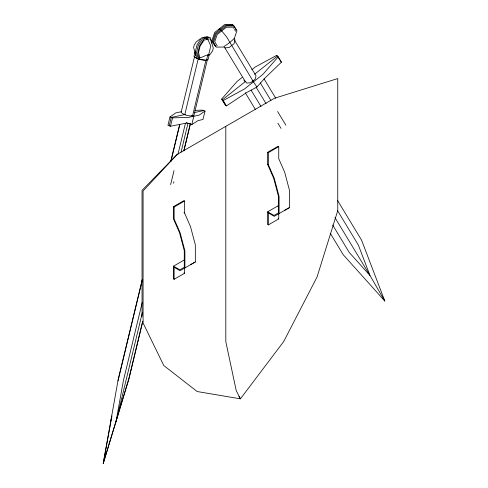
<?xml version="1.0" encoding="UTF-8"?>
<svg xmlns="http://www.w3.org/2000/svg" width="488" height="488" viewBox="0 0 488 488"><rect width="100%" height="100%" fill="white"/><g stroke="black" fill="none" stroke-linecap="round" stroke-linejoin="round"><path stroke-width="0.73" d="M111.947 415.941L103.2 463.6L128.765 379.652L142.862 321.177M181.164 111.758L175.741 112.893L169.97 116.968L167.951 125.355L170.483 126.252L187.063 122.97M169.214 125.806L171.239 117.413L185.281 114.466M170.483 126.252L172.508 117.864L188.411 117.382L199.25 115.101L205.021 111.032L202.483 110.136L194.913 110.367M194.993 52.039L193.943 56.401C197.561 59.53 203.325 60.945 208.022 59.725L209.248 54.644L206.314 55.26L201.001 57.608L199.738 57.163L198.518 52.655L200.068 46.226L204.124 40.065L209.541 38.924M194.559 56.553L181.072 112.49C184.391 115.314 189.631 116.644 193.919 115.51L207.406 59.573M142.197 279.807L118.279 378.999L103.2 463.6L128.85 378.56L142.612 321.494M170.751 161.376L179.675 124.367M118.017 380.835L142.313 280.051M170.904 161.485L179.834 124.434M184.787 114.57L198.274 58.633L195.743 57.736M199.738 57.163L199.256 59.139L197.701 53.381L199.531 45.787L204.179 38.723L210.163 37.466L211.719 43.225M142.264 302.328L123.348 380.793L115.943 422.175L142.344 312.68M170.641 184.635L174.033 170.568M177.961 154.287L185.458 123.196M173.557 183.214L173.911 181.731M181.048 152.14L188.008 123.287L191.808 124.629L197.896 120.695L202.996 119.42L205.021 111.032M183.885 150.316L189.96 125.123M183.915 150.926L190.515 123.537M192.565 115.79L206.052 59.853L206.558 60.036L207.784 54.949L208.766 54.296L210.792 45.896L208.101 39.943L206.833 39.491L207.174 38.095L204.637 37.198M110.874 420.381L111.526 418.216M218.99 29.359L219.484 28.652M251.863 69.692L255.303 66.966L276.666 55.37L278.178 56.852L281.411 62.208L265.027 77.964L256.932 87.029L246.684 92.531L226.401 105.908L224.889 104.42L221.656 99.07L236.967 81.533L242.121 77.433M278.178 56.852L262.867 74.396L244.531 88.956L223.169 100.552L221.656 99.07M177.144 154.446L143.082 190.973L143.082 323.007L163.779 365.518L197.164 391.529L240.413 398.842L283.668 341.582L317.054 277.019L337.751 210.615L337.751 78.58L274.482 98.247L177.144 154.446L142.038 190.375L142.038 316.578M245.818 81.215L222.412 99.808L225.645 105.164M254.596 74.243L277.422 56.114L281.411 62.208M200.324 38.717L196.341 41.785L194.236 44.975L193.608 47.592L195.938 55.815M208.461 55.528L210.548 53.924L212.646 50.734L213.28 48.117L210.81 39.369M173.508 266.167L179.834 269.821L184.275 267.32L184.275 250.643L179.529 232.697L173.508 218.929L173.508 206.662L183.939 200.635L184.568 200.995L184.568 213.042L190.521 226.664L195.334 244.854L195.334 261.964L180.09 270.694L174.131 267.253L174.131 279.301L173.508 278.941L173.508 266.167L183.939 260.147M278.739 213.634L278.739 218.905L268.308 224.931L267.68 224.571L267.68 211.798L274.006 215.452L278.447 212.951L278.447 196.274L273.701 178.321L267.68 164.554L267.68 152.286L278.111 146.266L278.739 146.626L278.739 158.673L284.699 172.294L289.506 190.485L289.506 207.589L274.262 216.324L267.68 212.524M173.508 206.662L174.131 207.022L184.568 200.995M267.68 152.286L268.308 152.653L278.739 146.626M267.68 211.798L278.111 205.777L278.111 206.497M174.131 279.301L184.568 273.28L184.568 268.01M284.699 210.297L289.506 207.589M190.521 264.673L195.334 261.964M207.626 36.569L201.648 37.826L196.999 44.89L195.163 52.484L196.725 58.243M208.894 37.015L202.916 38.271L198.262 45.341L196.432 52.93L198.274 58.633M194.145 112.6L203.752 110.581M224.901 47.891L229.183 47.513L234.142 43.566L235.021 39.851L234.149 38.997L236.93 30.732L234.002 25.888L226.273 25.968L216.154 34.008L213.372 42.273L216.3 47.116L224.029 47.031L224.901 47.891L245.33 81.606M204.692 60.14L198.909 58.859M186.227 122.665L191.808 124.629L193.827 116.242L191.717 115.491M169.97 116.968L172.508 117.864M267.68 164.334L268.308 164.694L274.262 178.315L279.075 196.505L279.075 213.616M278.111 218.545L278.739 218.905M183.939 212.683L184.568 213.042M183.939 272.914L184.568 273.28M219.698 28.499L226.554 36.789L252.943 80.935M252.619 80.618L256.932 87.029M243.817 80.117L246.843 83.088L250.649 82.753L255.23 79.111L256.011 75.805L234.429 40.114M383.214 298.491L384.8 301.023L361.596 240.206L337.586 200.507M276.666 55.37L277.385 56.559M236.174 29.988L233.246 25.144L225.517 25.224L215.397 33.263L212.615 41.529L215.544 46.372M233.221 25.614L232.489 24.4L224.761 24.485L214.641 32.519L211.859 40.785L214.787 45.628M233.789 28.341L233.081 27.163L226.334 27.236L217.166 34.52L214.744 41.73L217.221 45.835M234.496 29.512L235.564 31.269M263.996 78.806L275.805 98.326M260.287 82.875L270.919 100.461M277.617 111.538L285.895 125.221M337.501 210.566L358.381 245.098L369.983 275.506L384.8 301.023L343.259 254.773L330.272 233.294M256.237 87.407L266.076 103.676M277.885 123.202L281.033 128.411M334.951 217.575L369.983 275.506L349.213 252.381L332.663 225.017M251.119 90.158L260.964 106.445M245.263 92.72L255.499 109.641M223.169 100.552L226.401 105.908M238.925 396.341L240.413 398.842L236.241 390.693L225.81 341.673L225.81 126.343M234.142 38.479C231.568 41.218 227.426 44.39 224.023 46.512M195.243 52.039L195.468 54.211M268.308 152.653L268.308 164.694M268.308 212.884L268.308 224.931M184.897 267.985L184.897 250.881L180.09 232.691L174.131 219.069L174.131 207.022"/></g></svg>
